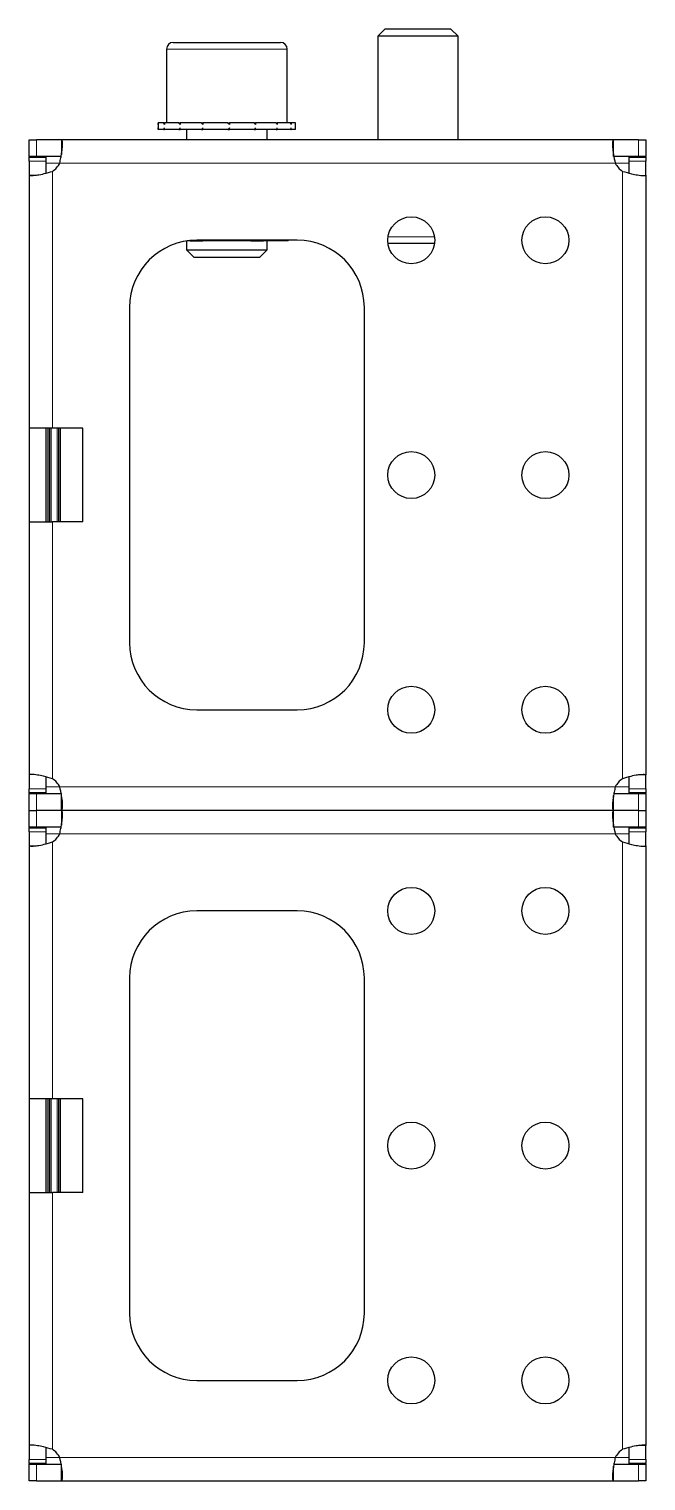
# Model space of a CAD drawing. Header units: millimetres. Extents: x 0 to 2223, y -57 to 611.
# Drawn here: x 2130.6 to 2222.6, y 289.4 to 505.9 of the extents above; entities that cross this region are included whole.
import ezdxf

# ---------------------------------------------------------------- set-up
doc = ezdxf.new("R2010")
doc.units = ezdxf.units.MM

msp = doc.modelspace()

# ---------------------------------------------------------------- linework, layer by layer
at = {"color": 7, "linetype": 'Continuous', "lineweight": 25}
for p, q in [((2183.7, 505.89), (2182.63, 504.82)), ((2182.63, 504.82), (2182.63, 489.39)), ((2194.63, 504.82), (2182.63, 504.82)), ((2193.55, 505.89), (2183.7, 505.89)), ((2194.63, 504.82), (2193.55, 505.89)), ((2194.63, 489.39), (2194.63, 504.82)), ((2151.13, 502.89), (2151.13, 491.89)), ((2152.13, 503.89), (2159.66, 503.89)), ((2159.66, 503.89), (2168.13, 503.89)), ((2169.13, 491.89), (2169.13, 502.89)), ((2149.88, 491.89), (2149.88, 490.89)), ((2149.88, 491.89), (2149.89, 491.89)), ((2149.89, 491.89), (2149.89, 491.64)), ((2150.71, 491.89), (2149.89, 491.89)), ((2150.71, 491.89), (2150.81, 491.89)), ((2150.81, 491.89), (2150.81, 491.64)), ((2152.98, 491.89), (2150.81, 491.89)), ((2152.98, 491.89), (2153.16, 491.89)), ((2153.16, 491.89), (2153.16, 491.64)), ((2156.34, 491.89), (2153.16, 491.89)), ((2156.34, 491.89), (2156.57, 491.89)), ((2156.57, 491.89), (2156.57, 491.64)), ((2160.27, 491.89), (2156.57, 491.89)), ((2160.27, 491.89), (2160.35, 491.89)), ((2160.47, 491.89), (2160.52, 491.89)), ((2160.52, 491.89), (2160.52, 491.64)), ((2164.18, 491.89), (2160.52, 491.89)), ((2164.18, 491.89), (2164.41, 491.89)), ((2164.41, 491.89), (2164.41, 491.64)), ((2167.47, 491.89), (2164.41, 491.89)), ((2167.47, 491.89), (2167.65, 491.89)), ((2167.65, 491.89), (2167.65, 491.64)), ((2169.65, 491.89), (2167.65, 491.89)), ((2169.65, 491.89), (2169.74, 491.89)), ((2169.74, 491.89), (2169.74, 491.64)), ((2170.38, 491.89), (2169.74, 491.89)), ((2170.38, 490.89), (2170.38, 491.89)), ((2130.63, 486.89), (2130.63, 489.39)), ((2130.63, 489.39), (2131.74, 489.39)), ((2135.46, 489.39), (2131.74, 489.39)), ((2217.8, 489.39), (2135.46, 489.39)), ((2135.46, 489.39), (2135.46, 487.18)), ((2149.88, 490.89), (2149.89, 490.89)), ((2149.89, 490.89), (2149.89, 491.14)), ((2150.71, 490.89), (2149.89, 490.89)), ((2150.71, 490.89), (2150.81, 490.89)), ((2150.81, 490.89), (2150.81, 491.14)), ((2152.98, 490.89), (2150.81, 490.89)), ((2152.98, 490.89), (2153.16, 490.89)), ((2153.16, 490.89), (2153.16, 491.14)), ((2156.34, 490.89), (2153.16, 490.89)), ((2154.13, 490.89), (2154.13, 489.39)), ((2156.34, 490.89), (2156.57, 490.89)), ((2156.57, 490.89), (2156.57, 491.14)), ((2160.27, 490.89), (2156.57, 490.89)), ((2160.27, 490.89), (2160.42, 490.89)), ((2160.42, 490.89), (2160.52, 490.89)), ((2160.52, 490.89), (2160.52, 491.14)), ((2164.18, 490.89), (2160.52, 490.89)), ((2164.18, 490.89), (2164.41, 490.89)), ((2164.41, 490.89), (2164.41, 491.14)), ((2167.47, 490.89), (2164.41, 490.89)), ((2166.13, 489.39), (2166.13, 490.89)), ((2167.47, 490.89), (2167.65, 490.89)), ((2167.65, 490.89), (2167.65, 491.14)), ((2169.65, 490.89), (2167.65, 490.89)), ((2169.65, 490.89), (2169.74, 490.89)), ((2169.74, 490.89), (2169.74, 491.14)), ((2170.38, 490.89), (2169.74, 490.89)), ((2217.8, 486.89), (2217.8, 489.39)), ((2221.52, 489.39), (2217.8, 489.39)), ((2221.52, 489.39), (2222.63, 489.39)), ((2222.63, 489.39), (2222.63, 486.89)), ((2131.74, 486.89), (2130.63, 486.89)), ((2130.63, 486.89), (2130.63, 486.79)), ((2130.63, 486.79), (2133.13, 486.79)), ((2130.63, 486.18), (2130.63, 486.79)), ((2130.63, 486.18), (2130.63, 484.12)), ((2135.46, 486.89), (2131.74, 486.89)), ((2133.13, 486.79), (2133.13, 486.18)), ((2133.13, 486.18), (2133.13, 484.36)), ((2221.52, 486.89), (2217.8, 486.89)), ((2220.13, 486.79), (2222.63, 486.79)), ((2220.13, 486.18), (2220.13, 486.79)), ((2220.13, 484.34), (2220.13, 486.18)), ((2222.63, 486.89), (2221.52, 486.89)), ((2222.63, 486.79), (2222.63, 486.89)), ((2222.63, 486.79), (2222.63, 486.18)), ((2222.63, 484.12), (2222.63, 486.18)), ((2130.63, 484.12), (2131.72, 484.12)), ((2130.63, 484.12), (2130.63, 446.39)), ((2222.63, 484.12), (2222.63, 394.67)), ((2154.13, 474.28), (2154.13, 472.97)), ((2154.65, 474.29), (2154.22, 474.29)), ((2154.65, 474.29), (2156.55, 474.29)), ((2170.63, 474.39), (2155.63, 474.39)), ((2157.11, 474.29), (2156.55, 474.29)), ((2163.15, 474.29), (2157.11, 474.29)), ((2163.7, 474.29), (2163.15, 474.29)), ((2163.7, 474.29), (2165.6, 474.29)), ((2168.86, 474.29), (2165.6, 474.29)), ((2166.13, 472.97), (2166.13, 474.29)), ((2168.86, 474.29), (2168.86, 474.39)), ((2168.96, 474.29), (2168.86, 474.29)), ((2168.98, 474.29), (2168.96, 474.29)), ((2168.96, 474.29), (2168.96, 474.29)), ((2154.13, 472.97), (2155.2, 471.89)), ((2154.13, 472.97), (2159.78, 472.97)), ((2159.78, 472.97), (2166.13, 472.97)), ((2165.05, 471.89), (2166.13, 472.97)), ((2191.09, 473.89), (2184.16, 473.89)), ((2155.2, 471.89), (2159.84, 471.89)), ((2159.84, 471.89), (2165.05, 471.89)), ((2145.63, 464.39), (2145.63, 414.39)), ((2180.63, 414.39), (2180.63, 464.39)), ((2134.13, 446.39), (2130.63, 446.39)), ((2130.63, 446.39), (2130.63, 432.39)), ((2133.13, 446.39), (2133.13, 432.39)), ((2138.63, 446.39), (2134.13, 446.39)), ((2138.63, 432.39), (2138.63, 446.39)), ((2130.63, 432.39), (2134.13, 432.39)), ((2130.63, 432.39), (2130.63, 394.67)), ((2138.63, 432.39), (2134.13, 432.39)), ((2155.63, 404.39), (2170.63, 404.39)), ((2130.63, 394.67), (2130.63, 392.6)), ((2133.13, 394.44), (2133.13, 392.6)), ((2220.13, 392.6), (2220.13, 394.42)), ((2222.63, 394.67), (2221.53, 394.67)), ((2222.63, 392.6), (2222.63, 394.67)), ((2130.63, 391.99), (2130.63, 392.6)), ((2133.13, 391.99), (2130.63, 391.99)), ((2130.63, 391.99), (2130.63, 391.89)), ((2130.63, 389.39), (2130.63, 391.89)), ((2130.63, 391.89), (2131.74, 391.89)), ((2131.74, 391.89), (2135.46, 391.89)), ((2133.13, 392.6), (2133.13, 391.99)), ((2135.46, 389.39), (2135.46, 391.89)), ((2217.8, 391.89), (2221.52, 391.89)), ((2220.13, 391.99), (2220.13, 392.6)), ((2222.63, 391.99), (2220.13, 391.99)), ((2221.52, 391.89), (2222.63, 391.89)), ((2222.63, 392.6), (2222.63, 391.99)), ((2222.63, 391.89), (2222.63, 391.99)), ((2222.63, 391.89), (2222.63, 389.39)), ((2217.8, 389.39), (2217.8, 391.61)), ((2130.63, 386.89), (2130.63, 389.39)), ((2130.63, 389.39), (2131.74, 389.39)), ((2135.46, 389.39), (2131.74, 389.39)), ((2217.8, 389.39), (2135.46, 389.39)), ((2135.46, 389.39), (2135.46, 387.18)), ((2217.8, 386.89), (2217.8, 389.39)), ((2221.52, 389.39), (2217.8, 389.39)), ((2221.52, 389.39), (2222.63, 389.39)), ((2222.63, 389.39), (2222.63, 386.89)), ((2131.74, 386.89), (2130.63, 386.89)), ((2130.63, 386.89), (2130.63, 386.79)), ((2130.63, 386.79), (2133.13, 386.79)), ((2130.63, 386.18), (2130.63, 386.79)), ((2130.63, 386.18), (2130.63, 384.12)), ((2135.46, 386.89), (2131.74, 386.89)), ((2133.13, 386.79), (2133.13, 386.18)), ((2133.13, 386.18), (2133.13, 384.36)), ((2221.52, 386.89), (2217.8, 386.89)), ((2220.13, 386.79), (2222.63, 386.79)), ((2220.13, 386.18), (2220.13, 386.79)), ((2220.13, 384.34), (2220.13, 386.18)), ((2222.63, 386.89), (2221.52, 386.89)), ((2222.63, 386.79), (2222.63, 386.89)), ((2222.63, 386.79), (2222.63, 386.18)), ((2222.63, 384.12), (2222.63, 386.18)), ((2130.63, 384.12), (2131.72, 384.12)), ((2130.63, 384.12), (2130.63, 346.39)), ((2222.63, 384.12), (2222.63, 294.67)), ((2170.63, 374.39), (2155.63, 374.39)), ((2145.63, 364.39), (2145.63, 314.39)), ((2180.63, 314.39), (2180.63, 364.39)), ((2134.13, 346.39), (2130.63, 346.39)), ((2130.63, 346.39), (2130.63, 332.39)), ((2133.13, 346.39), (2133.13, 332.39)), ((2138.63, 346.39), (2134.13, 346.39)), ((2138.63, 332.39), (2138.63, 346.39)), ((2130.63, 332.39), (2134.13, 332.39)), ((2130.63, 332.39), (2130.63, 294.67)), ((2138.63, 332.39), (2134.13, 332.39)), ((2155.63, 304.39), (2170.63, 304.39)), ((2130.63, 294.67), (2130.63, 292.6)), ((2222.63, 294.67), (2221.53, 294.67)), ((2222.63, 292.6), (2222.63, 294.67)), ((2130.63, 291.99), (2130.63, 292.6)), ((2133.13, 294.44), (2133.13, 292.6)), ((2133.13, 292.6), (2133.13, 291.99)), ((2220.13, 292.6), (2220.13, 294.42)), ((2220.13, 291.99), (2220.13, 292.6)), ((2222.63, 292.6), (2222.63, 291.99)), ((2133.13, 291.99), (2130.63, 291.99)), ((2130.63, 291.99), (2130.63, 291.89)), ((2130.63, 289.39), (2130.63, 291.89)), ((2130.63, 291.89), (2131.74, 291.89)), ((2131.74, 291.89), (2135.46, 291.89)), ((2135.46, 289.39), (2135.46, 291.89)), ((2217.8, 291.89), (2221.52, 291.89)), ((2217.8, 289.39), (2217.8, 291.61)), ((2222.63, 291.99), (2220.13, 291.99)), ((2221.52, 291.89), (2222.63, 291.89)), ((2222.63, 291.89), (2222.63, 291.99)), ((2222.63, 291.89), (2222.63, 289.39)), ((2131.74, 289.39), (2130.63, 289.39)), ((2131.74, 289.39), (2135.46, 289.39)), ((2135.46, 289.39), (2217.8, 289.39)), ((2217.8, 289.39), (2221.52, 289.39)), ((2222.63, 289.39), (2221.52, 289.39))]:
    msp.add_line(p, q, dxfattribs=at)
at = {"color": 8, "linetype": 'Continuous', "lineweight": 18}
for p, q in [((2159.6, 502.89), (2151.13, 502.89)), ((2169.13, 502.89), (2159.6, 502.89)), ((2131.74, 489.39), (2131.74, 486.89)), ((2221.52, 486.89), (2221.52, 489.39)), ((2133.13, 486.18), (2130.63, 486.18)), ((2133.13, 485.89), (2135.21, 485.89)), ((2135.21, 485.89), (2218.04, 485.89)), ((2218.04, 485.89), (2220.13, 485.89)), ((2222.63, 486.18), (2220.13, 486.18)), ((2134.13, 484.67), (2134.13, 446.39)), ((2219.13, 484.67), (2219.13, 394.11)), ((2156.55, 474.39), (2156.55, 474.29)), ((2157.11, 474.39), (2157.11, 474.29)), ((2163.15, 474.39), (2163.15, 474.29)), ((2163.7, 474.39), (2163.7, 474.29)), ((2184.16, 474.89), (2191.09, 474.89)), ((2133.43, 432.39), (2133.43, 446.39)), ((2133.63, 446.39), (2133.63, 432.39)), ((2133.74, 432.39), (2133.74, 446.39)), ((2133.94, 446.39), (2133.94, 432.39)), ((2134.82, 432.39), (2134.82, 446.39)), ((2135.02, 446.39), (2135.02, 432.39)), ((2135.12, 432.39), (2135.12, 446.39)), ((2135.32, 446.39), (2135.32, 432.39)), ((2134.13, 432.39), (2134.13, 394.11)), ((2130.63, 392.6), (2133.13, 392.6)), ((2131.74, 391.89), (2131.74, 389.39)), ((2135.21, 392.89), (2133.13, 392.89)), ((2135.21, 392.89), (2218.04, 392.89)), ((2220.13, 392.89), (2218.04, 392.89)), ((2220.13, 392.6), (2222.63, 392.6)), ((2221.52, 389.39), (2221.52, 391.89)), ((2131.74, 389.39), (2131.74, 386.89)), ((2221.52, 386.89), (2221.52, 389.39)), ((2133.13, 386.18), (2130.63, 386.18)), ((2133.13, 385.89), (2135.21, 385.89)), ((2135.21, 385.89), (2218.04, 385.89)), ((2218.04, 385.89), (2220.13, 385.89)), ((2222.63, 386.18), (2220.13, 386.18)), ((2134.13, 384.67), (2134.13, 346.39)), ((2219.13, 384.67), (2219.13, 294.11)), ((2133.43, 332.39), (2133.43, 346.39)), ((2133.63, 346.39), (2133.63, 332.39)), ((2133.74, 332.39), (2133.74, 346.39)), ((2133.94, 346.39), (2133.94, 332.39)), ((2134.82, 332.39), (2134.82, 346.39)), ((2135.02, 346.39), (2135.02, 332.39)), ((2135.12, 332.39), (2135.12, 346.39)), ((2135.32, 346.39), (2135.32, 332.39)), ((2134.13, 332.39), (2134.13, 294.11)), ((2130.63, 292.6), (2133.13, 292.6)), ((2135.21, 292.89), (2133.13, 292.89)), ((2135.21, 292.89), (2218.04, 292.89)), ((2220.13, 292.89), (2218.04, 292.89)), ((2220.13, 292.6), (2222.63, 292.6)), ((2131.74, 291.89), (2131.74, 289.39)), ((2221.52, 289.39), (2221.52, 291.89))]:
    msp.add_line(p, q, dxfattribs=at)
at = {"color": 7, "linetype": 'Continuous', "lineweight": 25}
for centre in [(2187.63, 474.39), (2207.63, 474.39), (2187.63, 439.39), (2207.63, 439.39), (2187.63, 404.39), (2207.63, 404.39), (2187.63, 374.39), (2207.63, 374.39), (2187.63, 339.39), (2207.63, 339.39), (2187.63, 304.39), (2207.63, 304.39)]:
    msp.add_circle(centre, 3.5, dxfattribs=at)
for centre, radius, start, end in [((2152.13, 502.89), 1, 90, 180), ((2168.13, 502.89), 1, 0, 90), ((2132.13, 487.54), 3.5, 304.8499, 331.8729), ((2221.13, 487.54), 3.5, 208.1271, 235.1501), ((2155.63, 464.39), 10, 90, 180), ((2170.63, 464.39), 10, 0, 90), ((2155.63, 414.39), 10, 180, 270), ((2170.63, 414.39), 10, 270, 0), ((2132.13, 391.24), 3.5, 28.1271, 55.1501), ((2221.13, 391.24), 3.5, 124.8499, 151.8729), ((2132.13, 387.54), 3.5, 304.8499, 331.8729), ((2221.13, 387.54), 3.5, 208.1271, 235.1501), ((2155.63, 364.39), 10, 90, 180), ((2170.63, 364.39), 10, 0, 90), ((2155.63, 314.39), 10, 180, 270), ((2170.63, 314.39), 10, 270, 0), ((2132.13, 291.24), 3.5, 28.1271, 55.1501), ((2221.13, 291.24), 3.5, 124.8499, 151.8729)]:
    msp.add_arc(centre, radius, start, end, dxfattribs=at)
for points, knots in [([(2149.89, 491.64), (2149.88, 491.68), (2149.88, 491.75), (2149.88, 491.83), (2149.88, 491.87), (2149.88, 491.89)], [0, 0, 0, 0, 0.4999808, 0.7499881, 1, 1, 1, 1]), ([(2150.81, 491.64), (2150.8, 491.68), (2150.77, 491.75), (2150.74, 491.83), (2150.72, 491.87), (2150.71, 491.89)], [0, 0, 0, 0, 0.499981, 0.749988, 1, 1, 1, 1]), ([(2153.16, 491.64), (2153.13, 491.68), (2153.09, 491.75), (2153.03, 491.83), (2153, 491.87), (2152.98, 491.89)], [0, 0, 0, 0, 0.4999808, 0.7499881, 1, 1, 1, 1]), ([(2156.57, 491.64), (2156.53, 491.68), (2156.47, 491.75), (2156.39, 491.83), (2156.36, 491.87), (2156.34, 491.89)], [0, 0, 0, 0, 0.499981, 0.749988, 1, 1, 1, 1]), ([(2160.52, 491.64), (2160.48, 491.68), (2160.41, 491.75), (2160.33, 491.83), (2160.29, 491.87), (2160.27, 491.89)], [0, 0, 0, 0, 0.499981, 0.749988, 1, 1, 1, 1]), ([(2160.52, 491.64), (2160.5, 491.71), (2160.47, 491.84), (2160.44, 491.88), (2160.42, 491.89)], [0, 0, 0, 0, 0.561794, 1, 1, 1, 1]), ([(2164.41, 491.64), (2164.37, 491.68), (2164.31, 491.75), (2164.24, 491.83), (2164.2, 491.87), (2164.18, 491.89)], [0, 0, 0, 0, 0.499981, 0.749988, 1, 1, 1, 1]), ([(2167.65, 491.64), (2167.62, 491.68), (2167.58, 491.75), (2167.52, 491.83), (2167.49, 491.87), (2167.47, 491.89)], [0, 0, 0, 0, 0.499981, 0.749988, 1, 1, 1, 1]), ([(2169.74, 491.64), (2169.73, 491.68), (2169.7, 491.75), (2169.67, 491.83), (2169.66, 491.87), (2169.65, 491.89)], [0, 0, 0, 0, 0.499981, 0.749988, 1, 1, 1, 1]), ([(2135.21, 485.89), (2135.27, 486.15), (2135.37, 486.64), (2135.51, 487.46), (2135.62, 488.17), (2135.63, 488.74), (2135.61, 489.1), (2135.56, 489.34), (2135.49, 489.37), (2135.46, 489.39)], [0, 0, 0, 0, 0.144067, 0.271276, 0.474907, 0.597997, 0.726338, 0.860245, 1, 1, 1, 1]), ([(2149.88, 490.89), (2149.88, 490.91), (2149.88, 490.95), (2149.88, 491.04), (2149.88, 491.1), (2149.89, 491.14)], [0, 0, 0, 0, 0.25014, 0.50028, 1, 1, 1, 1]), ([(2150.71, 490.89), (2150.72, 490.91), (2150.74, 490.95), (2150.77, 491.04), (2150.8, 491.1), (2150.81, 491.14)], [0, 0, 0, 0, 0.2501401, 0.5002802, 1, 1, 1, 1]), ([(2152.98, 490.89), (2153, 490.91), (2153.03, 490.95), (2153.09, 491.04), (2153.13, 491.1), (2153.16, 491.14)], [0, 0, 0, 0, 0.25014, 0.50028, 1, 1, 1, 1]), ([(2156.34, 490.89), (2156.36, 490.91), (2156.39, 490.95), (2156.47, 491.04), (2156.53, 491.1), (2156.57, 491.14)], [0, 0, 0, 0, 0.25014, 0.50028, 1, 1, 1, 1]), ([(2160.27, 490.89), (2160.29, 490.91), (2160.33, 490.95), (2160.41, 491.04), (2160.48, 491.1), (2160.52, 491.14)], [0, 0, 0, 0, 0.25014, 0.50028, 1, 1, 1, 1]), ([(2160.52, 491.14), (2160.5, 491.07), (2160.47, 490.94), (2160.44, 490.91), (2160.42, 490.89)], [0, 0, 0, 0, 0.561794, 1, 1, 1, 1]), ([(2164.18, 490.89), (2164.2, 490.91), (2164.24, 490.95), (2164.31, 491.04), (2164.37, 491.1), (2164.41, 491.14)], [0, 0, 0, 0, 0.2501401, 0.5002802, 1, 1, 1, 1]), ([(2167.47, 490.89), (2167.49, 490.91), (2167.52, 490.95), (2167.58, 491.04), (2167.62, 491.1), (2167.65, 491.14)], [0, 0, 0, 0, 0.25014, 0.50028, 1, 1, 1, 1]), ([(2169.65, 490.89), (2169.66, 490.91), (2169.67, 490.95), (2169.7, 491.04), (2169.73, 491.1), (2169.74, 491.14)], [0, 0, 0, 0, 0.25014, 0.50028, 1, 1, 1, 1]), ([(2217.8, 489.39), (2217.77, 489.37), (2217.71, 489.33), (2217.64, 488.98), (2217.62, 488.31), (2217.76, 487.2), (2217.94, 486.34), (2218.04, 485.89)], [0, 0, 0, 0, 0.16069, 0.3013121, 0.5219513, 0.7535732, 1, 1, 1, 1]), ([(2130.63, 484.12), (2130.65, 484.1), (2130.7, 484.07), (2131.1, 484.06), (2131.81, 484.1), (2132.91, 484.31), (2133.71, 484.55), (2134.13, 484.67)], [0, 0, 0, 0, 0.17084, 0.319217, 0.548103, 0.767822, 1, 1, 1, 1]), ([(2219.13, 484.67), (2219.58, 484.54), (2220.39, 484.33), (2221.3, 484.13), (2221.89, 484.06), (2222.29, 484.04), (2222.57, 484.06), (2222.61, 484.1), (2222.63, 484.12)], [0, 0, 0, 0, 0.254149, 0.448213, 0.574908, 0.708872, 0.850468, 1, 1, 1, 1]), ([(2165.88, 474.39), (2165.86, 474.37), (2165.81, 474.31), (2165.7, 474.29), (2165.62, 474.29), (2165.6, 474.29)], [0, 0, 0, 0, 0.319957, 0.82406, 1, 1, 1, 1]), ([(2169.34, 474.39), (2169.29, 474.37), (2169.2, 474.32), (2169.07, 474.3), (2169, 474.3), (2168.98, 474.29)], [0, 0, 0, 0, 0.34226, 0.727317, 1, 1, 1, 1]), ([(2134.13, 394.11), (2133.67, 394.24), (2132.87, 394.46), (2131.96, 394.65), (2131.37, 394.72), (2130.97, 394.74), (2130.68, 394.73), (2130.65, 394.69), (2130.63, 394.67)], [0, 0, 0, 0, 0.254149, 0.448213, 0.574908, 0.708872, 0.850468, 1, 1, 1, 1]), ([(2222.63, 394.67), (2222.6, 394.68), (2222.56, 394.71), (2222.16, 394.72), (2221.44, 394.68), (2220.35, 394.47), (2219.54, 394.23), (2219.13, 394.11)], [0, 0, 0, 0, 0.1708405, 0.3192172, 0.5481031, 0.7678223, 1, 1, 1, 1]), ([(2135.46, 389.39), (2135.49, 389.41), (2135.55, 389.45), (2135.62, 389.81), (2135.64, 390.47), (2135.5, 391.58), (2135.31, 392.45), (2135.21, 392.89)], [0, 0, 0, 0, 0.16069, 0.301312, 0.521951, 0.753573, 1, 1, 1, 1]), ([(2218.04, 392.89), (2217.99, 392.63), (2217.89, 392.14), (2217.74, 391.32), (2217.64, 390.61), (2217.62, 390.05), (2217.64, 389.69), (2217.7, 389.44), (2217.76, 389.41), (2217.8, 389.39)], [0, 0, 0, 0, 0.144067, 0.271276, 0.474907, 0.597997, 0.726338, 0.860245, 1, 1, 1, 1]), ([(2135.21, 385.89), (2135.27, 386.15), (2135.37, 386.64), (2135.51, 387.46), (2135.62, 388.17), (2135.63, 388.74), (2135.61, 389.1), (2135.56, 389.34), (2135.49, 389.37), (2135.46, 389.39)], [0, 0, 0, 0, 0.144067, 0.271276, 0.474907, 0.597997, 0.726338, 0.860245, 1, 1, 1, 1]), ([(2217.8, 389.39), (2217.77, 389.37), (2217.71, 389.33), (2217.64, 388.98), (2217.62, 388.31), (2217.76, 387.2), (2217.94, 386.34), (2218.04, 385.89)], [0, 0, 0, 0, 0.16069, 0.301312, 0.521951, 0.753573, 1, 1, 1, 1]), ([(2130.63, 384.12), (2130.65, 384.1), (2130.7, 384.07), (2131.1, 384.06), (2131.81, 384.1), (2132.91, 384.31), (2133.71, 384.55), (2134.13, 384.67)], [0, 0, 0, 0, 0.17084, 0.319217, 0.548103, 0.767822, 1, 1, 1, 1]), ([(2219.13, 384.67), (2219.58, 384.54), (2220.39, 384.33), (2221.3, 384.13), (2221.89, 384.06), (2222.29, 384.04), (2222.57, 384.06), (2222.61, 384.1), (2222.63, 384.12)], [0, 0, 0, 0, 0.254149, 0.448213, 0.574908, 0.708872, 0.850468, 1, 1, 1, 1]), ([(2134.13, 294.11), (2133.67, 294.24), (2132.87, 294.46), (2131.96, 294.65), (2131.37, 294.72), (2130.97, 294.74), (2130.68, 294.73), (2130.65, 294.69), (2130.63, 294.67)], [0, 0, 0, 0, 0.254149, 0.448213, 0.574908, 0.708872, 0.850468, 1, 1, 1, 1]), ([(2222.63, 294.67), (2222.6, 294.68), (2222.56, 294.71), (2222.16, 294.72), (2221.44, 294.68), (2220.35, 294.47), (2219.54, 294.23), (2219.13, 294.11)], [0, 0, 0, 0, 0.1708405, 0.3192172, 0.5481031, 0.7678223, 1, 1, 1, 1]), ([(2135.46, 289.39), (2135.49, 289.41), (2135.55, 289.45), (2135.62, 289.81), (2135.64, 290.47), (2135.5, 291.58), (2135.31, 292.45), (2135.21, 292.89)], [0, 0, 0, 0, 0.16069, 0.301312, 0.521951, 0.753573, 1, 1, 1, 1]), ([(2218.04, 292.89), (2217.99, 292.63), (2217.89, 292.14), (2217.74, 291.32), (2217.64, 290.61), (2217.62, 290.05), (2217.64, 289.69), (2217.7, 289.44), (2217.76, 289.41), (2217.8, 289.39)], [0, 0, 0, 0, 0.144067, 0.271276, 0.474907, 0.597997, 0.726338, 0.860245, 1, 1, 1, 1])]:
    msp.add_open_spline(points, degree=3, knots=knots, dxfattribs=at)

doc.saveas('drawing.dxf')
